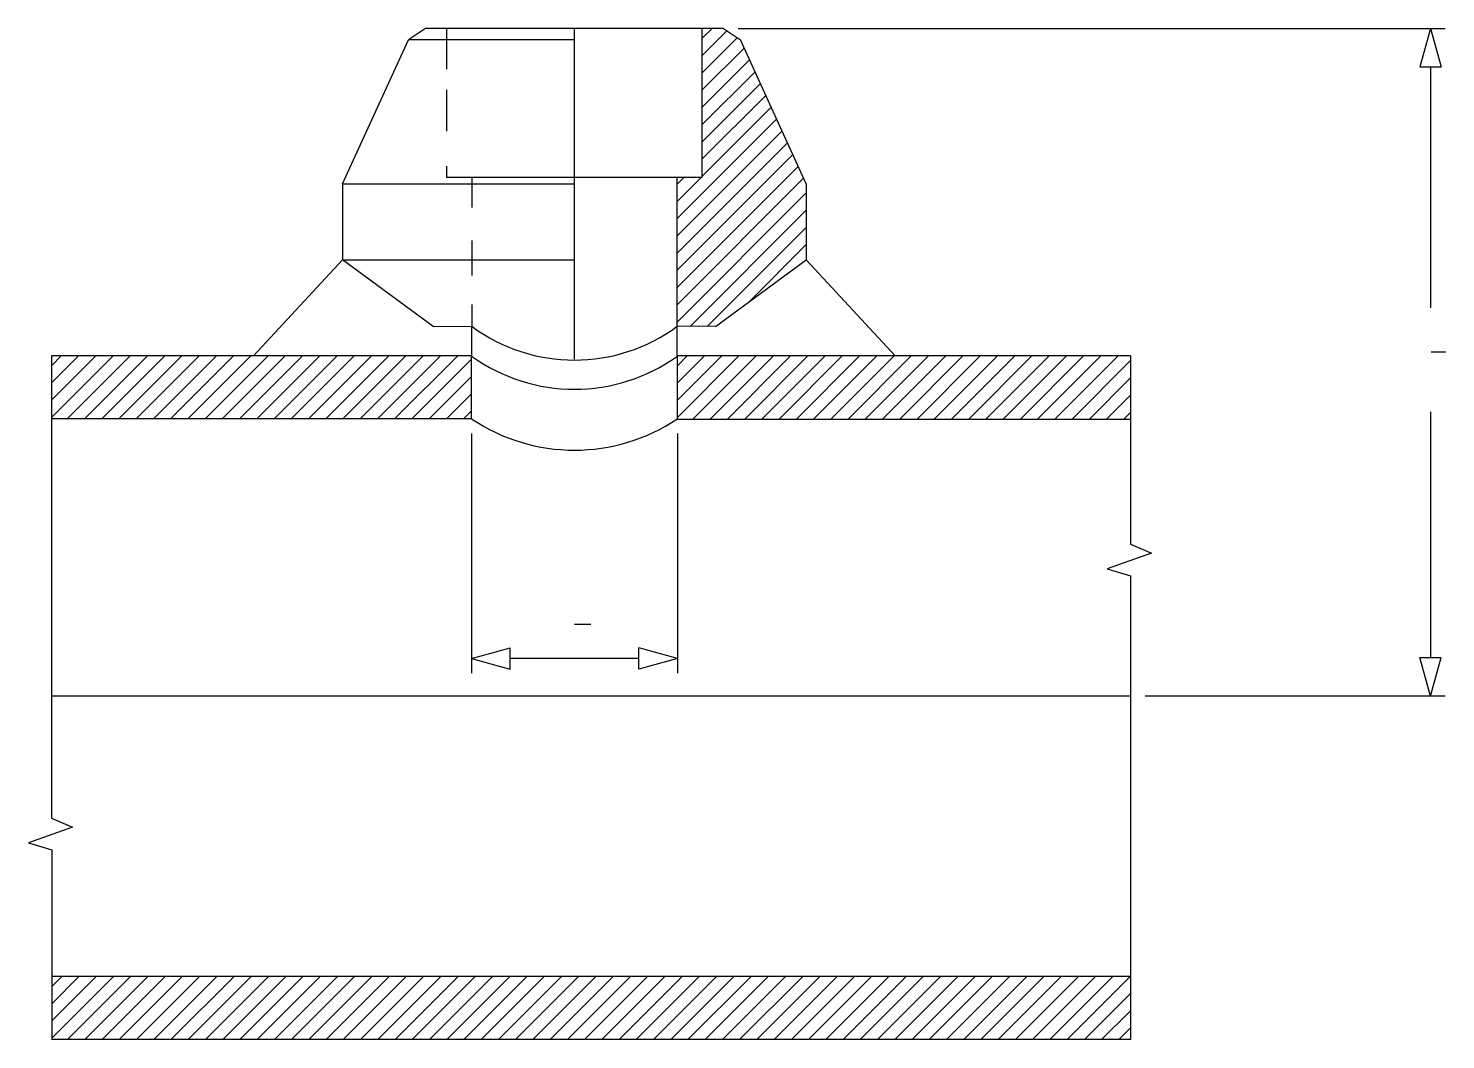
# Model space of a CAD drawing. Extents: x 522 to 1394, y 314 to 936.
import ezdxf

# ---------------------------------------------------------------- set-up
doc = ezdxf.new("R2010")
doc.units = 0
doc.header["$MEASUREMENT"] = 0
doc.layers.add('-1', color=7, linetype='CONTINUOUS')
doc.layers.add('1', color=7, linetype='CONTINUOUS')

msp = doc.modelspace()

# ---------------------------------------------------------------- linework, layer by layer
at = {"layer": '-1', "color": 3, "linetype": 'Continuous'}
for p, q in [((794.41, 548.33), (818.12, 554.89)), ((818.12, 541.78), (818.12, 554.89)), ((921.11, 548.33), (897.4, 554.89)), ((897.4, 541.78), (897.4, 554.89)), ((794.41, 548.33), (818.12, 541.78)), ((921.11, 548.33), (897.4, 541.78))]:
    msp.add_line(p, q, dxfattribs=at)
at = {"layer": '1', "color": 7, "linetype": 'Continuous'}
for p, q in [((766.03, 935.92), (755.53, 928.79)), ((949.47, 935.92), (766.03, 935.92)), ((779.04, 935.92), (779.04, 910.82)), ((936.45, 844.23), (936.45, 935.92)), ((949.47, 935.92), (959.96, 928.79)), ((715.06, 840.21), (755.53, 928.79)), ((857.75, 928.79), (755.53, 928.79)), ((1000.44, 840.21), (959.96, 928.79)), ((779.04, 898.12), (779.04, 872.74)), ((779.04, 851.15), (779.04, 844.23)), ((715.06, 840.21), (857.75, 840.21)), ((715.06, 840.21), (715.06, 793.54)), ((936.45, 844.23), (779.04, 844.23)), ((794.54, 844.23), (794.54, 825.76)), ((920.95, 752.68), (920.95, 844.23)), ((1000.44, 840.21), (1000.44, 793.54)), ((794.54, 805.45), (794.54, 783.87)), ((715.06, 793.54), (857.75, 793.54)), ((770.83, 752.52), (715.06, 793.54)), ((944.67, 752.52), (1000.44, 793.54)), ((794.54, 766.1), (794.54, 752.68)), ((770.83, 752.52), (794.54, 752.68)), ((944.67, 752.52), (920.95, 752.68)), ((535.86, 734.49), (535.99, 450.05)), ((794.41, 734.49), (535.86, 734.49)), ((794.41, 695.7), (794.41, 734.49)), ((1199.99, 734.49), (921.11, 734.49)), ((921.11, 695.7), (921.11, 734.49)), ((1199.99, 734.49), (1199.99, 618.56)), ((794.41, 695.7), (535.89, 695.7)), ((1199.99, 695.4), (920.99, 695.4)), ((1212.85, 613.05), (1185.65, 603.45)), ((1199.99, 618.56), (1212.85, 613.05)), ((1185.65, 603.45), (1199.99, 599.15)), ((1199.99, 599.15), (1199.99, 313.82)), ((535.99, 450.05), (548.85, 444.54)), ((548.85, 444.54), (521.65, 434.94)), ((521.65, 434.94), (536.01, 430.63)), ((536.01, 430.63), (536.12, 313.82)), ((1199.99, 352.62), (535.86, 352.62)), ((1200.01, 313.82), (535.88, 313.82))]:
    msp.add_line(p, q, dxfattribs=at)
at = {"layer": '1', "color": 4, "linetype": 'Continuous'}
for p, q in [((857.75, 732.35), (857.75, 935.92)), ((936.45, 929.84), (942.53, 935.92)), ((936.45, 919.24), (951.65, 934.44)), ((936.45, 908.63), (957.97, 930.15)), ((936.45, 898.02), (962.24, 923.81)), ((936.45, 887.42), (965.57, 916.53)), ((936.45, 876.81), (968.89, 909.25)), ((936.45, 866.2), (972.22, 901.97)), ((936.45, 855.6), (975.54, 894.69)), ((936.45, 844.99), (978.87, 887.41)), ((920.95, 818.89), (982.2, 880.13)), ((920.95, 808.28), (985.52, 872.85)), ((920.95, 797.67), (988.85, 865.57)), ((920.95, 787.07), (992.18, 858.29)), ((920.95, 776.46), (995.5, 851.01)), ((920.95, 840.1), (925.08, 844.23)), ((920.95, 829.49), (935.69, 844.23)), ((920.95, 765.85), (998.83, 843.73)), ((920.95, 755.25), (1000.44, 834.73)), ((928.94, 752.62), (1000.44, 824.12)), ((939.47, 752.55), (1000.44, 813.52)), ((965, 767.47), (1000.44, 802.91)), ((715.06, 793.54), (660.29, 734.49)), ((1000.44, 793.54), (1055.2, 734.49)), ((794.54, 734.21), (794.54, 752.68)), ((920.96, 734.2), (920.96, 752.67)), ((535.86, 728.42), (541.94, 734.49)), ((535.86, 717.81), (552.54, 734.49)), ((535.87, 707.22), (563.15, 734.49)), ((535.88, 696.62), (573.76, 734.49)), ((545.57, 695.7), (584.36, 734.49)), ((556.18, 695.7), (594.97, 734.49)), ((566.78, 695.7), (605.58, 734.49)), ((577.39, 695.7), (616.18, 734.49)), ((588, 695.7), (626.79, 734.49)), ((598.6, 695.7), (637.4, 734.49)), ((609.21, 695.7), (648, 734.49)), ((619.82, 695.7), (658.61, 734.49)), ((630.42, 695.7), (669.22, 734.49)), ((641.03, 695.7), (679.82, 734.49)), ((651.64, 695.7), (690.43, 734.49)), ((662.24, 695.7), (701.04, 734.49)), ((672.85, 695.7), (711.64, 734.49)), ((683.46, 695.7), (722.25, 734.49)), ((694.06, 695.7), (732.86, 734.49)), ((704.67, 695.7), (743.46, 734.49)), ((715.28, 695.7), (754.07, 734.49)), ((725.88, 695.7), (764.68, 734.49)), ((736.49, 695.7), (775.28, 734.49)), ((747.1, 695.7), (785.89, 734.49)), ((921.11, 728.42), (927.19, 734.49)), ((921.11, 717.81), (937.79, 734.49)), ((921.11, 707.2), (948.4, 734.49)), ((921.11, 696.6), (959.01, 734.49)), ((930.52, 695.4), (969.61, 734.49)), ((941.13, 695.4), (980.22, 734.49)), ((951.73, 695.4), (990.82, 734.49)), ((962.34, 695.4), (1001.43, 734.49)), ((972.95, 695.4), (1012.04, 734.49)), ((983.55, 695.4), (1022.64, 734.49)), ((994.16, 695.4), (1033.25, 734.49)), ((1004.77, 695.4), (1043.86, 734.49)), ((1015.37, 695.4), (1054.46, 734.49)), ((1025.98, 695.4), (1065.07, 734.49)), ((1036.59, 695.4), (1075.68, 734.49)), ((1047.19, 695.4), (1086.28, 734.49)), ((1057.8, 695.4), (1096.89, 734.49)), ((1068.41, 695.4), (1107.5, 734.49)), ((1079.01, 695.4), (1118.1, 734.49)), ((1089.62, 695.4), (1128.71, 734.49)), ((1100.23, 695.4), (1139.32, 734.49)), ((1110.83, 695.4), (1149.92, 734.49)), ((1121.44, 695.4), (1160.53, 734.49)), ((1132.05, 695.4), (1171.14, 734.49)), ((1142.65, 695.4), (1181.74, 734.49)), ((1153.26, 695.4), (1192.35, 734.49)), ((757.7, 695.7), (794.41, 732.41)), ((1163.87, 695.4), (1199.99, 731.53)), ((768.31, 695.7), (794.41, 721.8)), ((1174.47, 695.4), (1199.99, 720.92)), ((778.92, 695.7), (794.41, 711.19)), ((1185.08, 695.4), (1199.99, 710.32)), ((789.52, 695.7), (794.41, 700.59)), ((1195.69, 695.4), (1199.99, 699.71)), ((1199.99, 525.12), (535.86, 525.12)), ((536.09, 346.54), (542.16, 352.62)), ((536.09, 335.93), (552.77, 352.62)), ((536.11, 325.35), (563.38, 352.62)), ((536.12, 314.76), (573.98, 352.62)), ((545.8, 313.82), (584.59, 352.62)), ((556.4, 313.82), (595.2, 352.62)), ((567.01, 313.82), (605.8, 352.62)), ((577.62, 313.82), (616.41, 352.62)), ((588.22, 313.82), (627.02, 352.62)), ((598.83, 313.82), (637.62, 352.62)), ((609.44, 313.82), (648.23, 352.62)), ((620.04, 313.82), (658.84, 352.62)), ((630.65, 313.82), (669.44, 352.62)), ((641.26, 313.82), (680.05, 352.62)), ((651.86, 313.82), (690.66, 352.62)), ((662.47, 313.82), (701.26, 352.62)), ((673.08, 313.82), (711.87, 352.62)), ((683.68, 313.82), (722.47, 352.62)), ((694.29, 313.82), (733.08, 352.62)), ((704.89, 313.82), (743.69, 352.62)), ((715.5, 313.82), (754.29, 352.62)), ((726.11, 313.82), (764.9, 352.62)), ((736.71, 313.82), (775.51, 352.62)), ((747.32, 313.82), (786.11, 352.62)), ((757.93, 313.82), (796.72, 352.62)), ((768.53, 313.82), (807.33, 352.62)), ((779.14, 313.82), (817.93, 352.62)), ((789.75, 313.82), (828.54, 352.62)), ((800.35, 313.82), (839.15, 352.62)), ((810.96, 313.82), (849.75, 352.62)), ((821.57, 313.82), (860.36, 352.62)), ((832.17, 313.82), (870.97, 352.62)), ((842.78, 313.82), (881.57, 352.62)), ((853.39, 313.82), (892.18, 352.62)), ((863.99, 313.82), (902.79, 352.62)), ((874.6, 313.82), (913.39, 352.62)), ((885.21, 313.82), (924, 352.62)), ((895.81, 313.82), (934.61, 352.62)), ((906.42, 313.82), (945.21, 352.62)), ((917.03, 313.82), (955.82, 352.62)), ((927.63, 313.82), (966.43, 352.62)), ((938.24, 313.82), (977.03, 352.62)), ((948.85, 313.82), (987.64, 352.62)), ((959.45, 313.82), (998.25, 352.62)), ((970.06, 313.82), (1008.85, 352.62)), ((980.67, 313.82), (1019.46, 352.62)), ((991.27, 313.82), (1030.07, 352.62)), ((1001.88, 313.82), (1040.67, 352.62)), ((1012.49, 313.82), (1051.28, 352.62)), ((1023.09, 313.82), (1061.89, 352.62)), ((1033.7, 313.82), (1072.49, 352.62)), ((1044.31, 313.82), (1083.1, 352.62)), ((1054.91, 313.82), (1093.71, 352.62)), ((1065.52, 313.82), (1104.31, 352.62)), ((1076.13, 313.82), (1114.92, 352.62)), ((1086.73, 313.82), (1125.53, 352.62)), ((1097.34, 313.82), (1136.13, 352.62)), ((1107.95, 313.82), (1146.74, 352.62)), ((1118.55, 313.82), (1157.35, 352.62)), ((1129.16, 313.82), (1167.95, 352.62)), ((1139.77, 313.82), (1178.56, 352.62)), ((1150.37, 313.82), (1189.17, 352.62)), ((1160.98, 313.82), (1199.77, 352.62)), ((1171.59, 313.82), (1199.99, 342.23)), ((1182.19, 313.82), (1199.99, 331.62)), ((1192.8, 313.82), (1199.99, 321.02))]:
    msp.add_line(p, q, dxfattribs=at)
at = {"layer": '1', "color": 3, "linetype": 'Continuous'}
for p, q in [((958.47, 935.92), (1393.68, 935.92)), ((1384.68, 935.92), (1378.12, 912.21)), ((1384.68, 935.92), (1391.23, 912.21)), ((1378.12, 912.21), (1391.23, 912.21)), ((1384.68, 912.21), (1384.68, 764.05)), ((1384.68, 700.05), (1384.68, 548.83)), ((794.41, 686.7), (794.41, 539.33)), ((921.11, 686.7), (921.11, 539.33)), ((897.4, 548.33), (818.12, 548.33)), ((1384.68, 525.12), (1378.12, 548.83)), ((1378.12, 548.83), (1391.23, 548.83)), ((1384.68, 525.12), (1391.23, 548.83)), ((1393.68, 525.12), (1208.99, 525.12))]:
    msp.add_line(p, q, dxfattribs=at)
at = {"layer": '1', "color": 5, "linetype": 'Continuous'}
for p, q in [((1384.97, 736.9), (1393.97, 736.9)), ((857.85, 569.46), (867.85, 569.46))]:
    msp.add_line(p, q, dxfattribs=at)
at = {"layer": '1', "color": 7, "linetype": 'Continuous'}
for centre, radius, start, end in [((857.76, 838.19), 106.34, 233.52741, 306.46745), ((857.76, 822.47), 108.57, 234.30189, 305.69811), ((857.76, 790.31), 113.86, 236.19315, 303.80685)]:
    msp.add_arc(centre, radius, start, end, dxfattribs=at)

doc.saveas('drawing.dxf')
